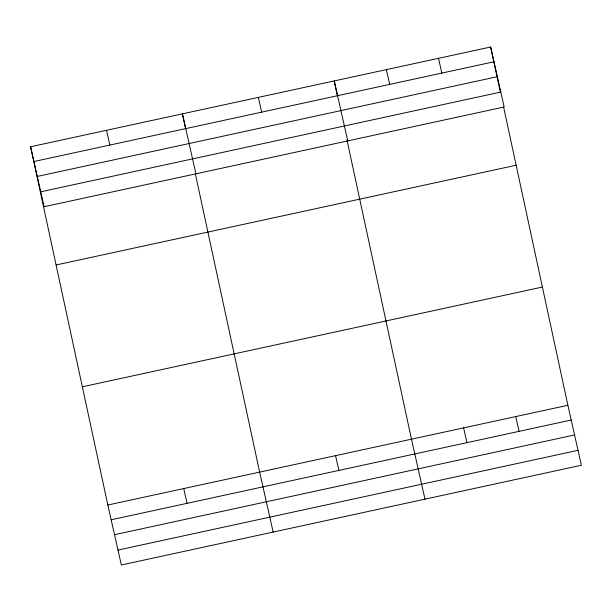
<?xml version="1.0" encoding="UTF-8"?>
<svg xmlns="http://www.w3.org/2000/svg" width="612" height="612" viewBox="0 0 612 612"><rect width="100%" height="100%" fill="white"/><g stroke="black" fill="none" stroke-linecap="round" stroke-linejoin="round"><path stroke-width="0.92" d="M30.6 146.758L490.656 47.017L504.166 106.985L44.118 206.726L30.6 146.758L107.834 505.015L121.344 564.983L581.4 465.242L567.882 405.274L503.599 107.054M33.928 161.522L493.983 61.781M37.286 176.44L497.342 76.699M40.752 191.808L500.807 92.068M56.09 264.981L516.138 165.24M82.345 386.792L542.4 287.051M107.834 505.015L567.882 405.274M111.162 519.779L571.21 420.039M114.52 534.697L574.576 434.956M117.986 550.066L578.042 450.325M438.513 58.324L441.841 73.088M515.748 416.581L519.075 431.338M386.371 69.623L389.699 84.387M463.605 427.88L466.933 442.644M347.754 140.898L334.236 80.929L337.419 95.709M424.98 499.155L411.471 439.187L346.981 140.041M258.325 97.385L261.653 112.149M335.56 455.642L338.887 470.406M195.932 173.816L182.414 113.84L185.604 128.619M273.166 532.065L259.649 472.097L195.358 173.877M106.511 130.302L109.839 145.067M183.738 488.552L187.065 503.316M490.656 47.017L500.409 92.274"/></g></svg>
